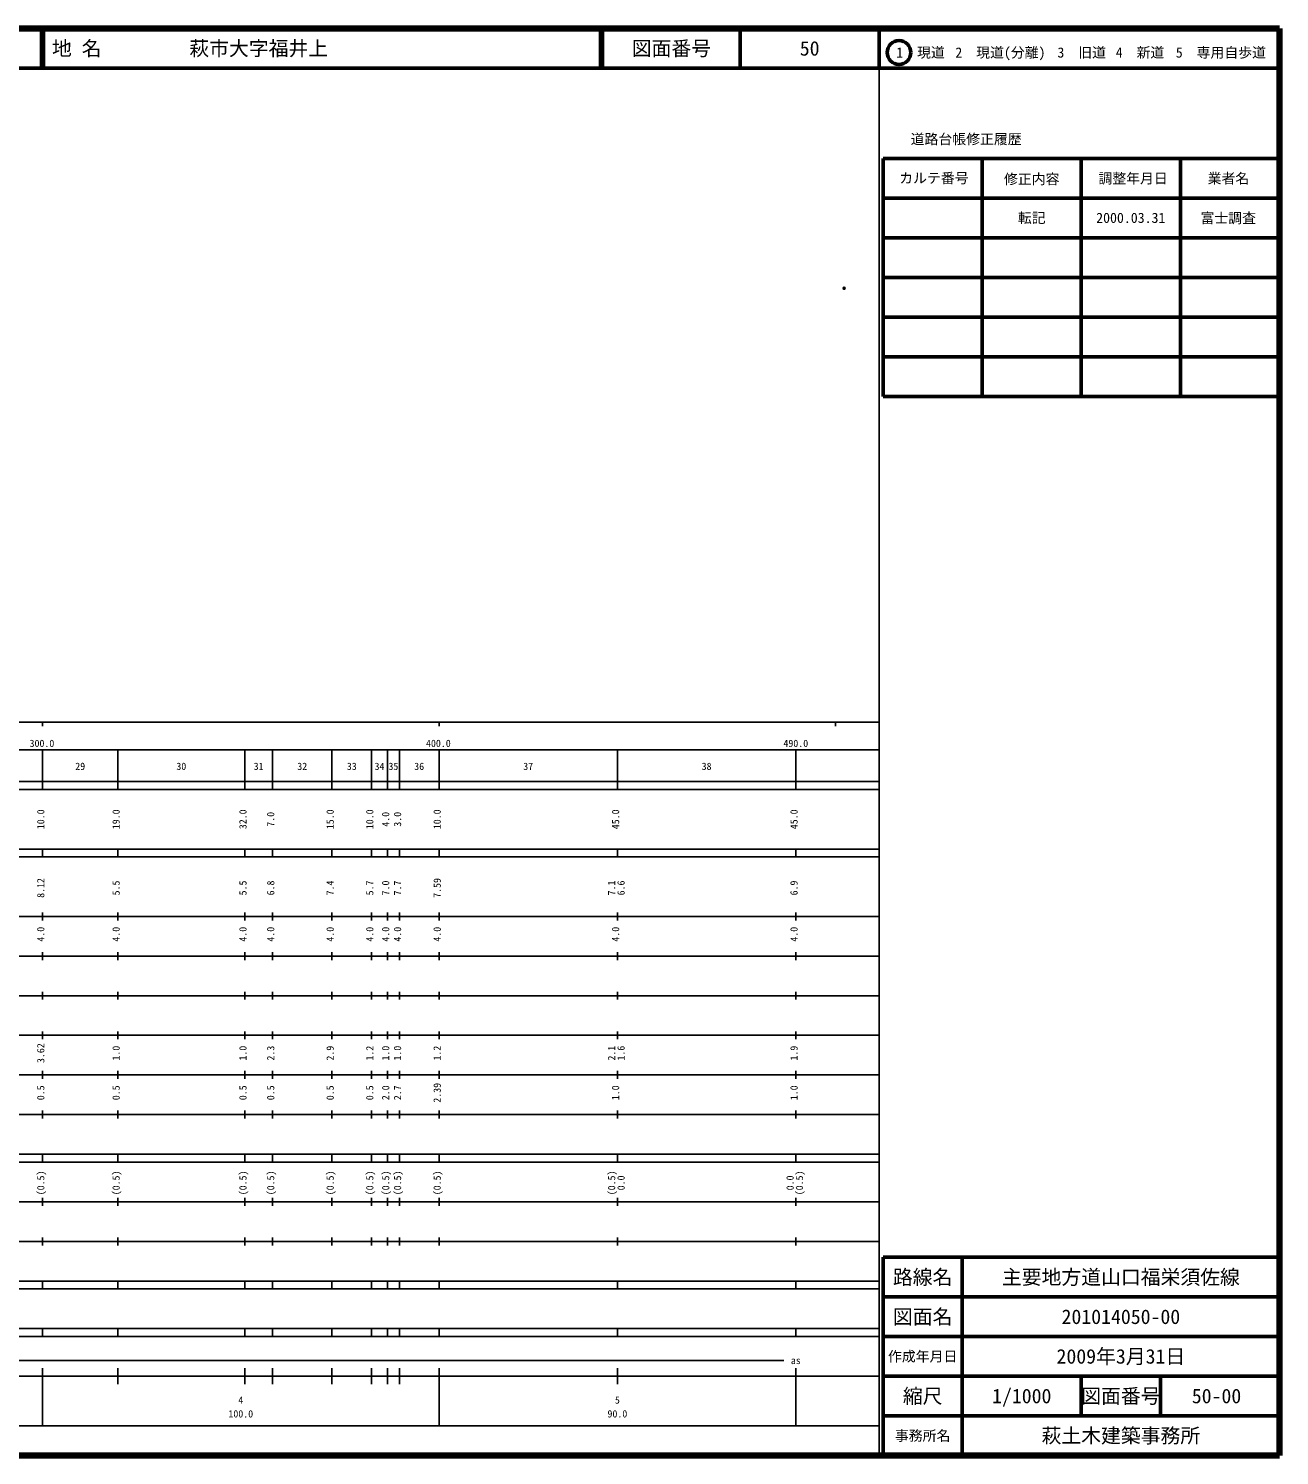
# Model space of a CAD drawing. Units: millimetres on the paper. Extents: x 40 to 680, y 20 to 380.
# Drawn here: x 364.5 to 680, y 20 to 380 of the extents above; entities that cross this region are included whole.
import ezdxf
from ezdxf.enums import TextEntityAlignment as Align

# ---------------------------------------------------------------- set-up
doc = ezdxf.new("R2010")
doc.units = ezdxf.units.MM
doc.header["$PDMODE"] = 32
doc.header["$PDSIZE"] = 0.5
doc.layers.add('M-OTRS', color=6, linetype='Continuous')
doc.layers.add('M-TTL-TXT', color=7, linetype='Continuous')
for name, color, linetype, lineweight in [('M-TTL', 2, 'Continuous', 140), ('M-TTL-BAND', 7, 'Continuous', 25), ('M-TTL-FRAM', 2, 'Continuous', 50), ('M-TTL-LINE', 7, 'Continuous', 50)]:
    doc.layers.add(name, color=color, linetype=linetype, lineweight=lineweight)
doc.styles.add('ＭＳ ゴシック', font='')
doc.styles.get('ＭＳ ゴシック').set_extended_font_data('MS Gothic')

msp = doc.modelspace()

# ---------------------------------------------------------------- linework, layer by layer
at = {"layer": 'M-OTRS'}
msp.add_point((570.176, 314.461), dxfattribs=at)
at = {"layer": 'M-TTL'}
for p, q in [((680, 380), (40, 380)), ((680, 20), (680, 380)), ((40, 20), (680, 20))]:
    msp.add_line(p, q, dxfattribs=at)
at = {"layer": 'M-TTL-BAND'}
for p, q in [((579, 20), (579, 370)), ((40, 205), (579, 205)), ((368, 205), (368, 204)), ((468, 205), (468, 204)), ((568, 205), (568, 204)), ((68, 198), (579, 198)), ((368, 188), (368, 198)), ((387, 188), (387, 198)), ((419, 188), (419, 198)), ((426, 188), (426, 198)), ((441, 188), (441, 198)), ((451, 188), (451, 198)), ((455, 188), (455, 198)), ((458, 188), (458, 198)), ((468, 188), (468, 198)), ((513, 188), (513, 198)), ((558, 188), (558, 198)), ((40, 190), (579, 190)), ((40, 188), (579, 188)), ((40, 173), (579, 173)), ((368, 171), (368, 173)), ((387, 171), (387, 173)), ((419, 171), (419, 173)), ((426, 171), (426, 173)), ((441, 171), (441, 173)), ((451, 171), (451, 173)), ((455, 171), (455, 173)), ((458, 171), (458, 173)), ((468, 171), (468, 173)), ((513, 171), (513, 173)), ((558, 171), (558, 173)), ((40, 171), (579, 171)), ((40, 156), (579, 156)), ((368, 155), (368, 157)), ((387, 155), (387, 157)), ((419, 155), (419, 157)), ((426, 155), (426, 157)), ((441, 155), (441, 157)), ((451, 155), (451, 157)), ((455, 155), (455, 157)), ((458, 155), (458, 157)), ((468, 155), (468, 157)), ((513, 155), (513, 157)), ((558, 155), (558, 157)), ((46, 146), (579, 146)), ((368, 145), (368, 147)), ((387, 145), (387, 147)), ((419, 145), (419, 147)), ((426, 145), (426, 147)), ((441, 145), (441, 147)), ((451, 145), (451, 147)), ((455, 145), (455, 147)), ((458, 145), (458, 147)), ((468, 145), (468, 147)), ((513, 145), (513, 147)), ((558, 145), (558, 147)), ((368, 135), (368, 137)), ((387, 135), (387, 137)), ((419, 135), (419, 137)), ((426, 135), (426, 137)), ((441, 135), (441, 137)), ((451, 135), (451, 137)), ((455, 135), (455, 137)), ((458, 135), (458, 137)), ((468, 135), (468, 137)), ((513, 135), (513, 137)), ((558, 135), (558, 137)), ((52, 136), (579, 136)), ((46, 126), (579, 126)), ((368, 125), (368, 127)), ((387, 125), (387, 127)), ((419, 125), (419, 127)), ((426, 125), (426, 127)), ((441, 125), (441, 127)), ((451, 125), (451, 127)), ((455, 125), (455, 127)), ((458, 125), (458, 127)), ((468, 125), (468, 127)), ((513, 125), (513, 127)), ((558, 125), (558, 127)), ((52, 116), (579, 116)), ((368, 115), (368, 117)), ((387, 115), (387, 117)), ((419, 115), (419, 117)), ((426, 115), (426, 117)), ((441, 115), (441, 117)), ((451, 115), (451, 117)), ((455, 115), (455, 117)), ((458, 115), (458, 117)), ((468, 115), (468, 117)), ((513, 115), (513, 117)), ((558, 115), (558, 117)), ((46, 106), (579, 106)), ((368, 105), (368, 107)), ((387, 105), (387, 107)), ((419, 105), (419, 107)), ((426, 105), (426, 107)), ((441, 105), (441, 107)), ((451, 105), (451, 107)), ((455, 105), (455, 107)), ((458, 105), (458, 107)), ((468, 105), (468, 107)), ((513, 105), (513, 107)), ((558, 105), (558, 107)), ((40, 96), (579, 96)), ((40, 94), (579, 94)), ((368, 94), (368, 96)), ((387, 94), (387, 96)), ((419, 94), (419, 96)), ((426, 94), (426, 96)), ((441, 94), (441, 96)), ((451, 94), (451, 96)), ((455, 94), (455, 96)), ((458, 94), (458, 96)), ((468, 94), (468, 96)), ((513, 94), (513, 96)), ((558, 94), (558, 96)), ((49, 84), (579, 84)), ((368, 83), (368, 85)), ((387, 83), (387, 85)), ((419, 83), (419, 85)), ((426, 83), (426, 85)), ((441, 83), (441, 85)), ((451, 83), (451, 85)), ((455, 83), (455, 85)), ((458, 83), (458, 85)), ((468, 83), (468, 85)), ((513, 83), (513, 85)), ((558, 83), (558, 85)), ((40, 74), (579, 74)), ((368, 73), (368, 75)), ((387, 73), (387, 75)), ((419, 73), (419, 75)), ((426, 73), (426, 75)), ((441, 73), (441, 75)), ((451, 73), (451, 75)), ((455, 73), (455, 75)), ((458, 73), (458, 75)), ((468, 73), (468, 75)), ((513, 73), (513, 75)), ((558, 73), (558, 75)), ((40, 64), (579, 64)), ((40, 62), (579, 62)), ((368, 62), (368, 64)), ((387, 62), (387, 64)), ((419, 62), (419, 64)), ((426, 62), (426, 64)), ((441, 62), (441, 64)), ((451, 62), (451, 64)), ((455, 62), (455, 64)), ((458, 62), (458, 64)), ((468, 62), (468, 64)), ((513, 62), (513, 64)), ((558, 62), (558, 64)), ((40, 52), (579, 52)), ((368, 50), (368, 52)), ((387, 50), (387, 52)), ((419, 50), (419, 52)), ((426, 50), (426, 52)), ((441, 50), (441, 52)), ((451, 50), (451, 52)), ((455, 50), (455, 52)), ((458, 50), (458, 52)), ((468, 50), (468, 52)), ((513, 50), (513, 52)), ((558, 50), (558, 52)), ((40, 50), (579, 50)), ((71, 44), (555, 44)), ((40, 40), (579, 40)), ((368, 27.5), (368, 42)), ((387, 38), (387, 42)), ((419, 38), (419, 42)), ((426, 38), (426, 42)), ((441, 38), (441, 42)), ((451, 38), (451, 42)), ((455, 38), (455, 42)), ((458, 38), (458, 42)), ((468, 27.5), (468, 42)), ((513, 38), (513, 42)), ((558, 27.5), (558, 42)), ((68, 27.5), (579, 27.5))]:
    msp.add_line(p, q, dxfattribs=at)
at = {"layer": 'M-TTL-FRAM'}
for p, q in [((580, 347.197), (580, 287.197)), ((580, 347.197), (680, 347.197)), ((580, 287.197), (680, 287.197)), ((680, 70), (580, 70)), ((580, 70), (580, 20))]:
    msp.add_line(p, q, dxfattribs=at)
at = {"layer": 'M-TTL-LINE'}
for p, q in [((367.75, 380), (367.75, 370)), ((368.25, 380), (368.25, 370)), ((508.747, 380), (508.747, 370)), ((509.247, 380), (509.247, 370)), ((543.997, 380), (543.997, 370)), ((579, 380), (579, 370)), ((40, 370), (680, 370)), ((605, 347.197), (605, 287.197)), ((630, 347.197), (630, 287.197)), ((655, 347.197), (655, 287.197)), ((580, 337.197), (680, 337.197)), ((580, 327.197), (680, 327.197)), ((580, 317.197), (680, 317.197)), ((580, 307.197), (680, 307.197)), ((580, 297.197), (680, 297.197)), ((600, 70), (600, 20)), ((680, 60), (580, 60)), ((680, 50), (580, 50)), ((680, 40), (580, 40)), ((630, 40), (630, 30)), ((650, 40), (650, 30)), ((680, 30), (580, 30))]:
    msp.add_line(p, q, dxfattribs=at)
msp.add_circle((584.031, 373.958), 3, dxfattribs=at)

# ---------------------------------------------------------------- texts
at = {"layer": 'M-TTL-BAND', "style": 'ＭＳ ゴシック'}
for s, p in [('300.0', (367.844, 198.195)), ('400.0', (467.844, 198.195)), ('490.0', (558, 198.195)), ('29', (377.5, 192.405)), ('30', (403, 192.405)), ('31', (422.5, 192.405)), ('32', (433.5, 192.405)), ('33', (446, 192.405)), ('34', (453, 192.405)), ('35', (456.5, 192.405)), ('36', (463, 192.405)), ('37', (490.5, 192.405)), ('38', (535.5, 192.405)), ('as', (558, 42.5)), ('4', (418, 32.523)), ('5', (513, 32.523)), ('100.0', (418, 29.033)), ('90.0', (513, 29.033))]:
    msp.add_text(s, height=1.833, dxfattribs=at).set_placement(p, align=Align.BOTTOM_CENTER)
for s, p in [('10.0', (369, 180.5)), ('19.0', (388, 180.5)), ('32.0', (420, 180.5)), ('7.0', (427, 180.5)), ('15.0', (442, 180.5)), ('10.0', (452, 180.5)), ('4.0', (456, 180.5)), ('3.0', (459, 180.5)), ('10.0', (469, 180.5)), ('45.0', (514, 180.5)), ('45.0', (559, 180.5)), ('8.12', (369, 163.174)), ('5.5', (388, 163.174)), ('5.5', (420, 163.174)), ('6.8', (427, 163.174)), ('7.4', (442, 163.174)), ('5.7', (452, 163.174)), ('7.0', (456, 163.174)), ('7.7', (459, 163.174)), ('7.59', (469, 163.174)), ('7.1', (513, 163.174)), ('6.6', (515.37, 163.174)), ('6.9', (559, 163.174)), ('4.0', (369, 151.5)), ('4.0', (388, 151.5)), ('4.0', (420, 151.5)), ('4.0', (427, 151.5)), ('4.0', (442, 151.5)), ('4.0', (452, 151.5)), ('4.0', (456, 151.5)), ('4.0', (459, 151.5)), ('4.0', (469, 151.5)), ('4.0', (514, 151.5)), ('4.0', (559, 151.5)), ('3.62', (369, 121.5)), ('1.0', (388, 121.5)), ('1.0', (420, 121.5)), ('2.3', (427, 121.5)), ('2.9', (442, 121.5)), ('1.2', (452, 121.5)), ('1.0', (456, 121.5)), ('1.0', (459, 121.5)), ('1.2', (469, 121.5)), ('2.1', (513, 121.5)), ('1.6', (515.37, 121.5)), ('1.9', (559, 121.5)), ('0.5', (369, 111.5)), ('0.5', (388, 111.5)), ('0.5', (420, 111.5)), ('0.5', (427, 111.5)), ('0.5', (442, 111.5)), ('0.5', (452, 111.5)), ('2.0', (456, 111.5)), ('2.7', (459, 111.5)), ('2.39', (469, 111.5)), ('1.0', (514, 111.5)), ('1.0', (559, 111.5)), ('(0.5)', (369, 88.764)), ('(0.5)', (388, 88.764)), ('(0.5)', (420, 88.764)), ('(0.5)', (427, 88.764)), ('(0.5)', (442, 88.764)), ('(0.5)', (452, 88.764)), ('(0.5)', (456, 88.764)), ('(0.5)', (459, 88.764)), ('(0.5)', (469, 88.764)), ('(0.5)', (513, 88.764)), ('0.0', (515.37, 88.764)), ('0.0', (558.004, 88.764)), ('(0.5)', (560.359, 88.764))]:
    msp.add_text(s, height=1.833, rotation=90, dxfattribs=at).set_placement(p, align=Align.BOTTOM_CENTER)
at = {"layer": 'M-TTL-TXT', "style": 'ＭＳ ゴシック'}
for s, p in [('地 名', (370.38, 375)), ('萩市大字福井上', (405.024, 375))]:
    msp.add_text(s, height=3.666, dxfattribs=at).set_placement(p, align=Align.MIDDLE_LEFT)
for s, height, p in [('図面番号', 3.666, (526.622, 375)), ('50', 3.666, (561.497, 375)), ('1\u3000現道', 2.566, (589.448, 373.958)), ('2\u3000現道(分離)', 2.566, (609.619, 373.958)), ('3\u3000旧道', 2.566, (630.121, 373.958)), ('4\u3000新道', 2.566, (644.824, 373.958)), ('5\u3000専用自歩道', 2.566, (665.228, 373.958)), ('道路台帳修正履歴', 2.566, (600.968, 352.113)), ('カルテ番号', 2.566, (592.839, 342.277)), ('修正内容', 2.566, (617.509, 342.023)), ('調整年月日', 2.566, (643.089, 342.197)), ('業者名', 2.566, (667.134, 342.197)), ('転記', 2.566, (617.5, 332.245)), ('2000.03.31', 2.566, (642.5, 332.245)), ('富士調査', 2.566, (667.077, 332.189)), ('路線名', 3.666, (590, 65)), ('路線名', 3.666, (590, 65)), ('主要地方道山口福栄須佐線', 3.666, (640, 65)), ('図面名', 3.666, (590, 55)), ('図面名', 3.666, (590, 55)), ('201014050-00', 3.666, (640, 55)), ('2009年3月31日', 3.666, (640, 45)), ('作成年月日', 2.566, (590, 45)), ('作成年月日', 2.566, (590, 45)), ('縮尺', 3.666, (590, 35)), ('縮尺', 3.666, (590, 35)), ('1/1000', 3.666, (615, 35)), ('図面番号', 3.666, (640, 35)), ('図面番号', 3.666, (640, 35)), ('50-00', 3.666, (664.125, 35)), ('事務所名', 2.566, (590, 25)), ('事務所名', 2.566, (590, 25)), ('萩土木建築事務所', 3.666, (640, 25))]:
    msp.add_text(s, height=height, dxfattribs=at).set_placement(p, align=Align.MIDDLE_CENTER)

doc.saveas('drawing.dxf')
